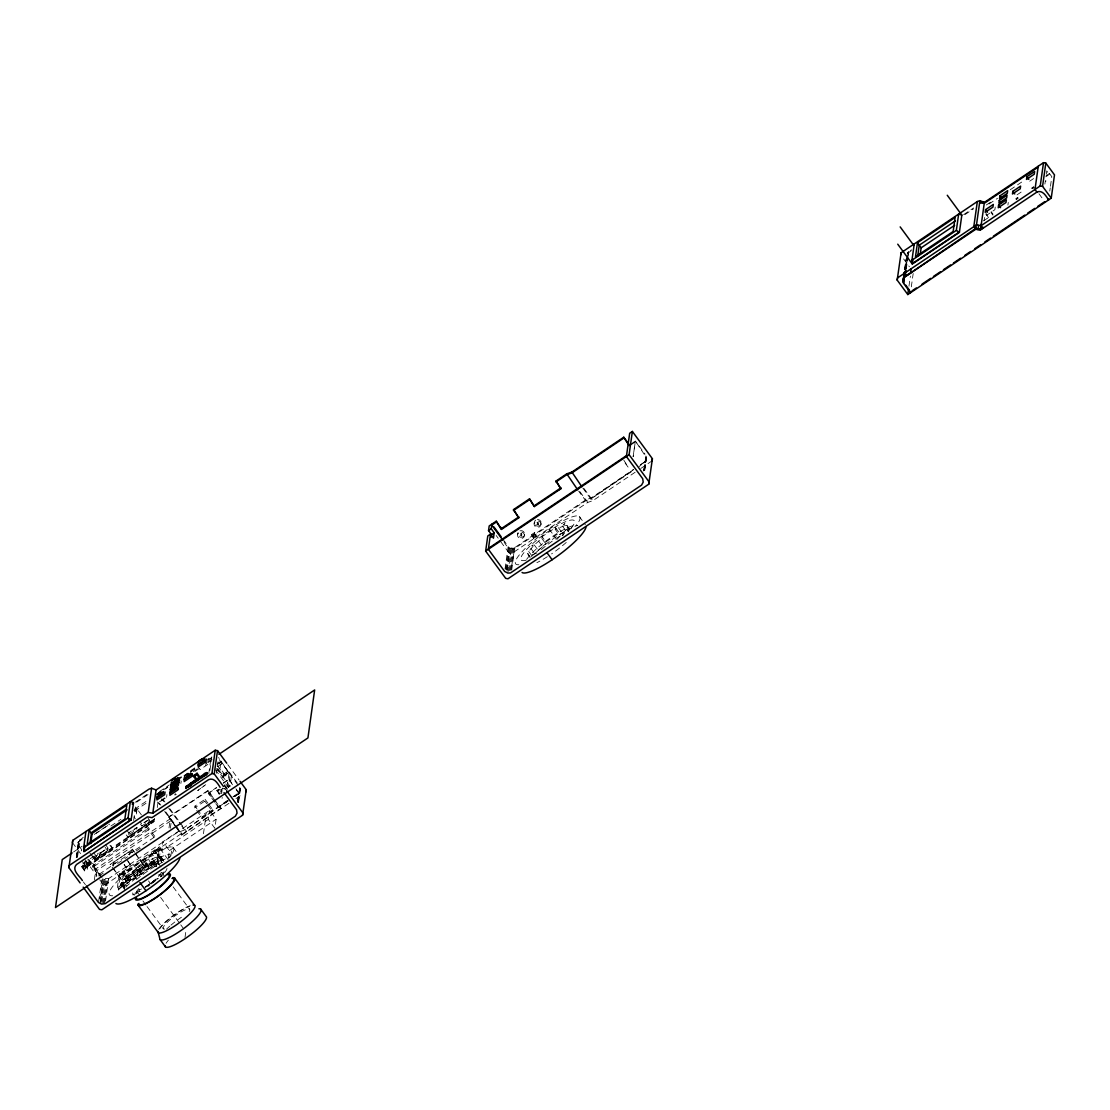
<?xml version="1.0" encoding="UTF-8"?>
<svg xmlns="http://www.w3.org/2000/svg" width="1110" height="1110" viewBox="0 0 1110 1110"><rect width="100%" height="100%" fill="white"/><g stroke="black" fill="none" stroke-linecap="round" stroke-linejoin="round"><path stroke-width="0.75" stroke-dasharray="5 3.75" d="M520.118 535.492L521.686 535.977L521.298 533.175L520.118 535.492L521.062 534.854L521.742 535.783M520.354 533.827L521.02 534.742L521.977 534.104M536.657 524.378L538.225 524.863L537.851 522.061L536.657 524.378L537.615 523.74L538.281 524.655M536.893 522.699L537.573 523.629L538.516 522.99M630.646 444.222L635.392 441.031L633.13 456.723L635.35 440.975L645.007 454.129M78.352 842.448L78.394 845.959L81.751 850.884M643.994 469.544L645.978 455.447L645.784 461.399L639.055 466.588M240.315 789.848L238.678 792.873L237.401 802.044M643.564 471.015L646.173 457.181L635.35 440.975M234.959 796.467L239.066 793.705L239.26 792.221M76.271 857.53L78.574 841.616L83.472 837.079M76.562 856.74L78.921 840.811M76.757 857.586L78.269 843.309M76.923 857.628L79.393 840.09M77.325 856.74L78.519 845.029M77.52 856.975L79.975 839.438M82.376 861.624L85.345 865.661L88.037 863.857L87.288 869.199L84.596 871.017L81.682 866.508L100.899 853.687L99.844 852.244M82.723 865.092L82.306 868.034L152.944 820.012L154.04 821.497L85.081 867.84L83.985 866.355L85.123 858.294M83.985 865.051L83.361 869.477L146.423 827.116L146.673 825.313L92.921 861.429L92.671 863.233L94.683 865.966L94.933 864.177L92.921 861.429M84.596 871.017L85.956 861.582L87.01 863.011L86.386 867.437L85.331 865.994M92.657 867.326L92.921 865.536L148.684 828.06L148.435 829.85L92.657 867.326L99.012 875.97L104.728 872.127M94.336 859.14L94.461 858.21M110.931 845.473L112.568 848.831L95.294 860.444L92.685 855.782M95.696 858.613L96.098 855.838L107.989 847.846L107.601 850.621L95.696 858.613L94.059 856.379M94.378 879.828L95.932 868.769L170.288 818.791L168.734 829.85M96.195 876.65L97.083 870.337L95.932 868.769M99.636 853.715L99.22 856.67L100.275 858.099L100.899 853.687M99.012 875.97L99.262 874.18L92.921 865.536M98.623 901.57L101.662 879.966M99.775 898.822L102.578 878.87L105.048 879.897L108.572 879.467L108.711 878.537L179.695 830.849L179.556 831.779L184.69 830.016L227.217 801.434M100.08 902.61L103.48 878.412L108.711 878.537M100.705 901.015L103.064 884.268L97.957 877.316M100.913 902.943L104.312 878.745M102.009 901.5L105.186 878.967M102.675 903.262L106.088 879.064M103.577 903.207L106.976 879.009M104.465 903.027L107.864 878.829M117.341 887.709L119.297 873.792L159.549 846.75L160.672 848.276L158.716 862.192L118.451 889.235L117.341 887.709L157.592 860.666L159.549 846.75L138.445 867.215L119.297 873.792L120.407 875.318L118.451 889.235M128.316 836.663L154.831 818.847L128.191 837.592L126.346 833.971M135.364 853.16L144.272 865.953L122.128 880.841L112.221 866.688M128.732 834.803L129.037 832.639L137.043 827.269L136.738 829.434L128.732 834.803L127.331 832.902M146.576 863.649L148.49 866.771L146.576 863.649L124.514 878.482L127.456 883.185L125.236 886.182L122.516 882.492L128.094 875.943L135.642 869.477L135.892 867.715L149.364 858.654L152.07 862.345L151.834 864.107L161.894 860.042L163.656 860.361L164.086 861.679L158.716 854.7L157.453 855.713L160.173 859.404L161.505 858.446L160.173 859.404M126.096 868.062L124.195 864.413M148.56 866.341L147.88 866.799L148.143 864.967L146.159 862.29L125.444 876.206L125.194 878.024L127.164 880.716L126.429 881.604M133.616 820.47L135.517 806.914L136.78 808.635L136.294 812.09L135.031 810.369L137.071 808.996L142.441 816.322M124.833 887.514L124.181 888.014M126.415 876.303C133.977 889.651 126.263 872.571 123.335 872.404M137.071 808.996L136.114 815.767L134.088 817.14L135.351 818.861M127.164 880.716L127.414 878.898L125.444 876.206M132.298 849.649L110.154 864.524L132.298 849.649L134.296 852.369M130.369 865.189L127.456 860.167M147.769 817.751L149.864 820.609L141.858 825.993L142.163 823.828L147.491 820.234M135.087 877.067L135.212 876.137M127.456 883.185L138.362 873.168L138.597 871.405L135.892 867.715M153.027 866.938L150.072 862.914L139.291 870.157L139.069 871.766L142.024 875.776M145.909 864.107L146.159 862.29M153.36 820.678L153.485 819.749M154.04 821.497L154.498 818.278M151.834 864.107L149.115 860.416L149.364 858.654M157.273 807.539L157.995 802.419M150.072 862.914L149.836 864.524L152.792 868.533M146.673 825.313L155.039 836.704L154.79 838.494L146.423 827.116M156.787 865.842L153.541 862.054M166.569 797.285L166.944 794.607M168.137 859.653L161.63 850.787L162.893 841.741L209.61 810.355L216.117 819.222L214.854 828.268L208.333 819.402L209.61 810.355M174.728 825.535L168.817 816.766L208 790.431L220.918 808.732L216.922 803.279M170.329 828.254L171.44 820.359L97.083 870.337M168.359 858.141L169.414 850.607L162.893 841.741M170.843 855.935L172.119 846.861M228.965 803.293L181.735 835.067L175.81 826.298M194.985 806.082L194.722 807.9L204.823 801.115L205.086 799.297L194.985 806.082L196.886 808.677M205.738 784.687L197.705 790.584L204.406 785.589M185.009 937.423L185.814 931.692M208.902 804.486L212.718 809.676L212.454 811.493L202.353 818.292L202.603 816.474L197.844 809.981M208.763 773.67L210.928 758.31L208.056 760.239M209.887 770.479L211.871 756.382L207.625 759.24M215.923 801.919L208 790.431M214.84 802.377L208.278 793.456L216.547 787.392M203.463 833.707L205.6 818.472M216.339 773.295L217.033 768.356M217.269 766.705L218.198 760.114M217.851 766.455L222.194 763.375L229.09 772.99L226.731 789.404M219.35 794.621L216.727 789.932L219.475 793.692M220.057 768.134L217.366 769.938L223.138 777.805L225.829 776.001L220.057 768.134L220.543 764.637L217.74 760.822M221.209 762.251L221.14 761.058L215.215 765.04M219.572 793.539L217.74 791.069L217.935 789.723L220.668 793.442M228.133 801.045L218.587 807.47L215.853 803.085M221.015 791.638L221.278 789.723A2.248 2.151 8 0 0 222.055 791.749M222.971 776.709L223.11 775.779M223.138 777.805L223.665 774.128L217.879 766.275M222.097 798.367L222.236 797.438M225.829 776.001L226.329 772.505L229.784 777.222L228.355 787.365L229.978 786.282L231.407 776.126L229.784 777.222M223.166 776.972L229.229 772.061L223.29 776.043L218.171 769.077M232.503 784.784L228.84 779.137L223.374 782.8M237.596 802.225L239.802 786.463L240.259 789.918M238.22 802.294L240.135 787.281M238.345 802.225L240.329 788.128M238.553 802.308L240.384 788.988L239.136 793.15L234.307 796.661M505.022 568.875L508.186 546.342L504.12 540.792M505.702 569.458L508.879 546.911L508.186 546.342M506.479 569.916L509.643 547.383L508.879 546.911M506.881 569.999L509.226 553.238L499.209 539.599M507.312 570.262L510.475 547.729L509.643 547.383M507.95 572.149L511.349 547.952L510.475 547.729M509.088 570.568L512.251 548.035L514.873 547.508L585.858 499.819L590.992 498.057L633.505 469.474M509.989 570.526L513.153 547.993M514.027 547.813L510.864 570.346L514.873 547.508M517.593 534.673L517.773 533.369M524.378 535.852A3.441 3.302 8 0 0 519.785 532.162A3.441 3.302 8 0 0 518.786 537.781A3.441 3.302 8 0 0 524.378 535.852L524.558 534.548M531.662 535.728L531.843 534.423L534.534 532.606L536.463 535.214L536.269 536.519L533.577 538.336L531.662 535.728L534.354 533.91L534.534 532.606M534.132 523.559L534.312 522.255M533.577 538.336L533.757 537.032L531.843 534.423M540.917 524.739A3.441 3.302 8 0 0 536.324 521.034A3.441 3.302 8 0 0 535.339 526.667A3.441 3.302 8 0 0 540.917 524.739L541.097 523.434M530.108 557.622L527.763 553.682L528.679 551.462L534.271 544.927L541.805 538.447L542.055 536.685L555.527 527.638L559.357 532.856L559.121 534.618L569.18 530.538L565.351 525.321L555.277 529.401L559.121 534.618M530.899 548.465L534.742 553.682L545.648 543.664L545.898 541.902L542.055 536.685M555.277 529.401L555.527 527.638M503.982 541.722C505.896 545.51 509.851 550.726 514.749 548.437L585.733 500.749L590.853 498.987L590.992 498.057M644.327 470.363L646.298 456.252M644.619 469.627L646.506 457.098M644.744 470.473L646.561 457.972M904.65 269.106L906.051 259.13M904.567 269.966L906.273 259.199M904.983 269.133L906.384 259.171M905.469 268.398L907.106 256.771L905.51 268.356M911.296 250.68L907.564 253.441L911.435 249.75M907.619 253.399L907.744 252.47L907.217 253.246M905.621 269.175L907.023 259.199M908.285 251.859L905.816 269.411L908.618 252.483M906.287 269.106L907.911 257.464M908.146 255.8L908.743 251.554M908.965 286.172L910.38 276.126M911.324 286.824L913.183 273.518M984.084 220.751L984.542 217.449M985.999 213.342L988.774 218.212L985.874 214.272M995.24 207.057L994.865 209.721L987.123 214.938M1007.908 205.128L1008.282 202.45M1044.885 184.08L1045.342 180.777M1046.272 174.201L1046.73 170.898L1049.311 174.423L1045.759 176.809M1045.745 181.624L1045.884 180.694M1049.783 191.059L1050.24 187.868M1050.462 186.272L1051.808 176.698L1047.729 171.148M105.533 901.07L108.572 879.467M180.875 783.521L181.221 781.079M222.194 763.375L220.543 764.637M229.049 772.935L218.559 757.533M237.984 801.378L239.136 793.15L234.46 786.782M511.71 570.04L514.749 548.437M644.147 470.363L645.437 461.191L644.716 462.787M1049.311 174.423L1049.449 173.493L1043.525 177.475M585.858 499.819L585.733 500.749L578.698 491.175M644.438 469.905L645.784 461.399M643.925 470.612L645.909 460.456M78.213 843.378L78.574 841.616M124.736 889.734L121.6 884.712L122.516 882.492M87.51 865.731C88.758 863.483 91.963 863.441 88.481 865.509C84.082 866.854 88.814 859.223 90.271 863.76M89.202 862.373L86.441 864.343M123.196 874.999C118.909 872.876 127.317 869.338 125.416 873.598C122.433 876.47 123.085 873.404 125.86 872.876M121.531 885.96C117.355 883.102 126.595 880.868 123.571 884.85C120.477 887.528 121.961 884.157 124.306 883.851M147.88 822.954C160.048 816.724 141.816 831.182 150.669 821.067M154.942 853.673C150.641 851.537 159.063 848.012 157.162 852.272C154.165 855.13 154.817 852.078 157.592 851.55M153.263 864.634C149.101 861.776 158.328 859.529 155.317 863.524C152.209 866.202 153.693 862.831 156.052 862.525M157.523 855.713L158.147 854.978M154.859 866.757L160.437 860.222L160.936 856.67L156.219 857.045L149.115 860.416M206.002 764.429L205.405 765.234M556.748 539.599L566.613 529.192L567.529 526.959L567.113 525.64L565.351 525.321M78.435 842.545L83.333 838.008M161.352 799.311L162.795 799.2M562.104 535.533L563.339 534.659M164.419 797.812L163.725 798.492M531.454 556.332L530.857 556.387M563.311 534.881L562.534 535.506M174.686 794.385L175.533 793.678M176.296 794.261L174.922 795.121M156.607 865.953L155.913 866.688L156.718 866.299M582.819 488.053L590.853 498.987L633.477 469.669M963.674 214.619L973.581 207.958M964.965 214.605L973.456 208.888M986.291 205.003L993.381 200.244M988.996 204.018L997.501 198.315M1010.266 189.741L1024.447 180.208M630.522 445.152L635.253 441.96M1029.719 181.166L1033.59 178.571M1016.982 194.874L1022.143 191.406M983.529 220.904L988.899 217.282M135.364 802.197L148.116 793.622M136.655 802.169L147.991 794.552M77.603 842.545L78.782 841.741M533.757 537.032L536.463 535.214M590.853 498.987L633.38 470.404M635.128 472.277L592.893 500.652L587.773 502.414L511.53 553.64L509.226 553.238M94.239 834.442L109.585 824.133M96.279 833.277L110.251 823.897M159.41 791.61L169.331 784.95M190.601 770.659L196.276 766.857M640.761 468.489L652.014 460.927M134.532 809.176L146.908 800.851M163.531 789.682L169.206 785.88M190.476 771.589L196.137 767.787M207.487 760.156L212.593 757.006M164.974 789.196L167.846 787.267M190.823 771.825L195.138 768.925M110.889 826.034L120.962 819.263M133.908 810.577L136.78 808.635M73.593 851.953L82.098 846.236M134.601 810.952L147.366 802.377M193.196 771.575L197.483 768.703M207.487 761.973L211.774 759.101M194.861 771.464L199.162 768.578M207.778 762.792L210.65 760.85M207.861 764.388L200.119 769.591L198.204 766.996M545.898 541.902L559.357 532.856M159.535 801.822L165.931 797.521M165.279 798.159L158.813 802.488L160.811 805.138M217.463 764.388L221.015 761.987M82.931 863.622L98.457 853.174M136.974 827.796L128.968 833.166L126.873 830.308M148.754 819.874L142.094 824.355L139.985 821.497M81.613 866.966L84.318 865.162L87.288 869.199M95.418 859.515L112.707 847.887M223.665 774.128L227.966 771.242M83.625 869.713L86.33 867.895M168.734 817.362L207.917 791.028M208.278 793.456L216.478 787.947M223.304 783.355L228.757 779.692M216.589 790.861L219.169 789.127M217.74 791.069L220.307 789.349M99.262 874.18L155.039 836.704M117.605 863.483L127.622 856.754M136.197 850.995L141.913 847.152M126.221 867.16L130.494 864.301M202.603 816.474L212.718 809.676M227.342 800.49L184.69 830.016L181.707 825.951M233.017 796.689L238.678 792.873M218.656 806.914L228.216 800.49M233.683 796.827L239.136 793.15M179.848 822.316L186.73 831.681L181.596 833.443L105.367 884.67L103.064 884.268M120.407 875.318L160.672 848.276M181.818 834.456L221.015 808.122M236 798.576L243.034 793.844M161.63 850.787L208.333 819.402M122.211 880.272L146.52 864.079M126.332 878.856L133.075 874.319L136.738 879.314L138.445 867.215L143.481 874.083M127.414 878.898L152.07 862.345M169.414 850.607L216.117 819.222M83.985 866.355L86.053 865.661L87.149 867.146M536.865 552.96L532.897 554.639L528.18 555.014M125.777 877.039L127.04 876.04M129.745 879.73L128.427 880.729M126.734 885.669L122.017 886.044M511.349 547.952L512.251 548.035M151.723 822.468L149.004 824.522M153.693 852.119L156.468 850.024M152.153 863.108L154.928 860.999M121.947 873.459L124.736 871.35M120.407 884.434L123.196 882.325M1038.974 193.778L1043.802 200.355M991.133 211.58L993.062 214.216M990.994 212.509L992.937 215.146M903.609 258.921L909.395 266.788M623.806 460.164L628.274 467.338L623.681 461.094M583.957 488.483L592.893 500.652M579.836 491.605L587.773 502.414M579.281 516.455L585.345 524.697M567.113 525.64L569.985 529.553M567.529 526.959L569.458 529.567M566.613 529.192L568.528 531.801M562.395 526.015L566.225 531.246M558.427 527.694L562.257 532.911M549.214 529.165L555.277 537.406M541.805 538.447L545.648 543.664M534.354 533.91L536.269 536.519M538.544 541.069L542.374 546.287M534.271 544.927L538.1 550.144M528.679 551.462L532.523 556.679M527.763 553.682L529.692 556.29M496.198 535.506L498.21 538.239M227.772 764.61L239.052 779.969M229.187 772.005L238.844 785.159M219.294 759.642L237.748 784.784M228.84 779.137L233.516 785.505M236.25 789.89L239.066 793.705M210.928 758.31L212.093 759.892M217.005 768.62L229.978 786.282M215.382 769.702L228.355 787.365M224.47 784.728L227.231 788.475M224.331 785.422L227.064 789.141M224.345 785.658L227.092 789.404M208.361 792.887L214.91 801.808M215.77 803.654L218.587 807.47M205.086 799.297L207.945 803.196M204.823 801.115L206.737 803.709M207.695 805L212.454 811.493M196.636 810.494L202.353 818.292M162.962 799.325L164.946 802.03M169.913 808.801L178.863 820.97M161.838 798.909L163.822 801.614M168.789 808.371L180.722 824.605M165.779 811.909L174.728 824.078M175.713 825.438L181.596 833.443M168.817 816.766L174.811 824.924M157.703 802.017L159.687 804.722M164.655 811.479L176.587 827.713M177.572 829.073L179.556 831.779M175.727 826.894L181.735 835.067M173.118 847.485L178.169 854.353M152.389 820.678L153.471 822.177M151.598 821.442L152.694 822.926M150.669 822.246L151.765 823.731M140.457 824.078L141.858 825.993M160.936 856.67L163.656 860.361M159.188 856.351L161.894 860.042M155.081 851.079L160.825 858.904M157.689 855.061L162.643 861.804M160.437 860.222L162.254 862.678M156.219 857.045L158.938 860.736M157.592 860.666L158.716 862.192M158.217 863.219L160.936 866.91M173.132 886.834L189.532 909.159M152.264 858.724L154.97 862.414M161.81 872.696L164.474 876.317M126.207 834.9L128.191 837.592M112.693 895.756A39.71 8.228 -36.3 0 1 143.051 860.181L149.101 868.436M132.381 849.095L134.365 851.8M135.295 853.729L144.272 865.953M148.518 880.938L150.53 883.685M160.617 897.407L179.764 923.464M180.763 924.838L183.788 928.959M139.291 870.157L143.232 875.512M138.583 870.615L142.427 875.832M135.642 869.477L138.362 873.168M127.4 860.5L130.439 864.634L126.165 867.493L124.14 864.745M132.368 872.085L135.087 875.776M109.904 845.196L112.568 848.831M105.519 844.488L107.961 848.026L96.07 856.018L93.629 852.48M128.094 875.943L130.814 879.633M105.131 847.263L107.601 850.621M139.582 895.104L136.031 890.275A15.623 3.233 -36.3 0 0 141.581 888.957M142.94 900.945L146.007 905.136M147.033 906.537L163.434 928.848M124.514 878.482L126.484 881.173M132.465 892.953L134.241 895.368M112.152 867.243L122.128 880.841M121.434 882.436L124.403 886.474M121.795 883.38L126.484 890.053M121.6 884.712L124.32 888.402M89.882 853.077L95.294 860.444M78.852 845.834L81.876 849.955M88.925 859.542L102.023 877.372M87.787 859.112L101.898 878.301M72.414 842.545L81.613 855.061M85.068 859.806L96.931 875.929M85.165 866.091L86.261 867.576M84.457 866.327L85.553 867.812M83.375 881.937L85.401 884.67M239.677 787.392L240.204 789.057M518.856 564.726A39.71 8.228 -36.3 0 1 548.16 529.872A39.71 8.228 -36.3 0 1 575.951 525.793M531.954 556.041A39.71 8.228 -36.3 0 1 577.672 525.308M541.361 549.561A33.092 6.868 -36.3 0 1 564.574 533.397M566.253 542.443A33.092 6.868 -36.3 0 1 551.573 553.904M547.369 556.693A33.092 6.868 -36.3 0 1 536.879 562.659M526.612 559.385A33.092 6.868 -36.3 0 1 553.959 535.464A33.092 6.868 -36.3 0 1 577.838 525.654M526.168 560.175A33.092 6.868 -36.3 0 1 529.803 546.273A33.092 6.868 -36.3 0 1 566.53 521.339A33.092 6.868 -36.3 0 1 568.223 531.635M537.379 519.549A3.441 3.302 8 0 1 541.042 523.712A3.441 3.302 8 0 1 535.755 525.543A3.441 3.302 8 0 1 535.714 520.132M519.966 530.857A3.441 3.302 8 0 1 524.586 533.688A3.441 3.302 8 0 1 520.59 537.212A3.441 3.302 8 0 1 518.037 532.55M118.506 890.123A33.092 6.868 -36.3 0 1 145.493 865.745A33.092 6.868 -36.3 0 1 170.552 855.144M136.461 879.536A33.092 6.868 -36.3 0 1 162.143 862.484M143.051 860.181A39.71 8.228 -36.3 0 1 168.692 858.127M125.777 887.07A39.71 8.228 -36.3 0 1 170.343 856.754M161.2 872.335A15.623 3.233 -36.3 0 1 144.591 887.334M164.072 871.725A20.091 4.162 -36.3 0 1 157.204 879.203M155.969 880.272A20.091 4.162 -36.3 0 1 153.319 882.436M139.61 891.261A20.091 4.162 -36.3 0 1 132.118 891.871M145.424 887.514A20.091 4.162 -36.3 0 1 149.448 884.309M150.488 883.518A20.091 4.162 -36.3 0 1 157.911 878.62M166.999 868.422A22.755 4.717 -36.3 0 1 160.936 876.595M137.113 893.259A22.755 4.717 -36.3 0 1 129.939 893.328M164.613 929.07A16.386 3.399 -36.3 0 1 175.38 915.611A16.386 3.399 -36.3 0 1 189.2 911.546M147.852 886.529A16.386 3.399 -36.3 0 1 150.086 884.781M151.224 883.935A16.386 3.399 -36.3 0 1 153.555 882.311M159.798 928.792A21.492 4.454 -36.3 0 1 189.463 906.412M137.002 892.884A16.386 3.399 -36.3 0 1 138.833 888.486M161.935 872.959A16.386 3.399 -36.3 0 1 163.392 874.07M145.923 886.696A21.492 4.454 -36.3 0 1 162.393 875.804M158.244 875.082A13.57 2.817 -36.3 0 1 160.589 876.845M140.221 891.372A13.57 2.817 -36.3 0 1 139.527 889.207M158.813 929.375A22.769 4.717 -36.3 0 1 190.226 905.663M166.514 929.167A25.433 5.272 -36.3 0 1 169.774 926.17M170.954 925.157A25.433 5.272 -36.3 0 1 181.443 917.235M166.07 943.292A25.433 5.272 -36.3 0 1 168.373 940.17M221.986 792.318A2.248 2.151 8 0 1 221.681 789.279M222.111 788.905A2.248 2.151 8 0 1 225.233 789.446M222.194 788.336A2.248 2.151 8 0 1 222.708 788.072M224.414 788.155A2.248 2.151 8 0 1 225.594 789.376M221.792 793.65A2.248 2.151 8 0 1 221.5 790.625A2.248 2.151 8 0 1 224.65 790.375M113.012 866.036A2.067 1.984 8 0 1 115.287 863.4M129.551 854.908A2.067 1.984 8 0 1 133.172 853.104M113.345 865.939A2.067 1.984 8 0 1 115.884 863.011M129.884 854.811A2.067 1.984 8 0 1 130.369 852.05A2.067 1.984 8 0 1 133.256 852.549M531.898 545.884L533.202 545.01L531.981 545.787M563.644 524.558L564.948 523.684L563.713 524.461M139.666 871.281L139.069 871.766L149.836 864.524L139.666 871.281M644.841 461.843L639.166 465.756L644.841 461.843M129.523 880.521A22.755 4.717 -36.3 0 0 158.092 856.296A22.755 4.717 -36.3 0 0 131.077 869.435A22.755 4.717 -36.3 0 0 129.523 880.521"/><path stroke-width="1.5" d="M903.249 279.082L903.623 283.397L910.491 292.735L910.616 291.805M80.128 882.977L68.889 867.673L72.802 840.339L149.031 789.113L151.598 788.225L156.08 789.959L215.215 750.249L217.518 750.637L226.745 763.208M129.953 819.444L129.815 820.373L128.052 817.973L130.356 801.614L133.533 802.655L131.105 819.943L83.999 851.578L83.652 847.804L85.942 831.459M83.999 851.578L84.887 845.307M85.359 850.676L131.174 819.471M89.147 830.349L87.177 844.377L124.847 819.069L126.818 805.041L89.147 830.349L91.922 834.123M90.132 842.712L91.561 832.542L126.484 809.079M90.729 843.531L92.158 833.36L127.081 809.898M68.889 867.673L69.264 865.467L148.199 812.423L151.598 788.225M148.199 812.423L152.805 813.228L156.08 789.959M157.079 795.856L156.774 798.062L163.17 793.761L163.475 791.555L160.922 793.275M157.273 797.216L156.898 799.894L164.655 794.677L165.029 792.013M170.107 791.25L169.802 793.456L176.199 789.154L176.504 786.948L173.951 788.669M171.398 782.078L171.093 784.298L177.489 779.997L177.794 777.777L175.241 779.497M170.316 792.609L169.927 795.287L177.683 790.084L178.058 787.406M170.954 788.031L170.579 790.708L178.322 785.491L178.696 782.827L176.115 784.562M179.348 778.249L178.974 780.913L173.798 784.382M184.343 777.527L184.038 779.733L190.434 775.432L190.753 773.226L188.187 774.946M184.551 778.887L184.177 781.565L191.919 776.362L192.294 773.684L189.713 775.418M185.842 788.086L186.078 786.435L190.823 783.244L190.906 785.339L185.842 788.086L190.906 785.339M186.161 788.516L186.078 786.435M193.931 775.377L196.872 779.373L196.706 780.594L193.764 776.598L193.931 775.377L197.067 773.268L200.008 777.264L199.842 778.485L192.641 783.327L192.807 782.106L200.008 777.264M198.371 762.945L198.066 765.151L204.462 760.85L204.781 758.643L202.214 760.364M199.842 778.485L196.9 774.489L197.067 773.268M198.579 764.318L198.204 766.996L205.947 761.779L206.335 759.115M202.145 777.777C200.757 775.113 208.458 769.938 206.89 774.6L201.826 777.347L206.571 774.169L206.807 772.505M152.805 813.228L211.941 773.517L215.215 750.249M223.471 786.477L214.244 773.906L217.518 750.637M83.181 887.14L99.525 909.395L101.843 909.798L242.577 815.212L246.24 789.737L240.079 781.357M490.481 534.132L488.358 549.284L504.662 571.47L507.825 573.079L510.503 572.94L641.58 485.112L643.203 482.101L642.704 478.715L626.401 456.515L629.675 433.247L632.367 431.443L629.092 454.698L649.142 481.99L648.753 484.196L508.005 578.768L505.702 578.365L485.653 551.087L487.789 535.95L490.481 534.132L493.45 538.183L494.2 532.828L491.231 528.79L491.883 524.156M491.133 537.309L491.508 534.645L488.539 530.594L489.191 525.96L496.253 521.214L501.456 529.414L518.745 517.801L513.528 509.601L529.512 498.862L534.354 506.562L560.869 488.747L556.027 481.046L566.766 473.831L571.9 472.069L623.751 437.229L629.273 444.749M501.456 529.414L496.253 521.214M500.499 528.11L500.624 527.181M518.745 517.801L513.528 509.601M534.354 506.562L529.512 498.862M560.869 488.747L556.027 481.046M559.523 489.649L559.648 488.719M566.766 473.831L577.686 489.801M571.9 472.069L581.82 486.679M629.148 445.679L623.751 437.229M648.753 484.196L652.402 458.721L632.367 431.443M897.185 280.108L901.098 252.761L977.341 201.534L979.894 200.66L984.376 202.395L1043.511 162.67L1045.814 163.073L1054.5 174.894L1051.226 198.163L907.8 294.552L897.185 280.108L897.574 277.888L976.495 224.858L981.115 225.663L1040.236 185.939L1042.554 186.341L1051.226 198.163M903.623 283.397L904.192 272.436M903.096 281.732L904.178 273.254M903.346 279.165L904.525 272.463M903.29 282.578L904.997 271.728M903.693 278.374L905.038 271.673M905.58 271.076L904.164 277.639M906.051 270.757L904.747 276.987L975.856 228.341L980.463 229.146L983.03 228.272L983.155 227.342L980.463 229.146M947.26 195.249L961.829 215.09L959.401 232.365L912.309 264.013L911.948 260.24L914.251 243.881M911.171 268.828L910.575 273.074L904.886 276.057L903.124 280.011M907.8 294.552L908.493 289.516M912.975 259.31L912.309 264.013L897.74 244.186M917.457 242.785L915.486 256.812L953.143 231.504L955.127 217.477L917.457 242.785L921.147 247.821L920.273 254.051M917.692 256.105L919.219 245.199L955.502 220.821M911.948 260.24L956.348 230.394L958.651 214.05L961.829 215.09M977.341 201.534L973.803 226.662L975.718 229.284L980.324 230.075L1036.907 192.085C1042.429 189.546 1046.244 196.137 1048.534 199.966L1048.672 199.037M976.314 225.052L975.718 229.284L905.219 276.681M976.495 224.858L979.894 200.66M978.021 229.673L978.618 225.455M980.324 230.075L981.157 224.206M985.583 209.637L985.208 212.315L992.95 207.112L993.325 204.434L985.583 209.637L987.498 212.26M998.611 205.045L998.237 207.723L1005.979 202.519L1006.354 199.842L998.611 205.045L1000.526 207.653M999.291 200.438L998.917 203.116L1006.659 197.913L1007.034 195.235L999.291 200.438L1001.206 203.047M999.902 195.873L999.527 198.551L1007.269 193.348L1007.644 190.67L999.902 195.873L1001.817 198.496M1012.847 191.322L1012.473 194L1020.229 188.797L1020.603 186.119L1012.847 191.322L1014.776 193.945M1026.889 176.74L1026.514 179.418L1034.256 174.214L1034.631 171.537L1026.889 176.74L1028.803 179.362M1038.266 166.209L1034.992 189.477L1036.907 192.085M1040.236 185.939L1043.511 162.67M1042.554 186.341L1045.814 163.073M904.886 276.057L905.677 271.006M72.414 842.545L72.802 840.339M900.723 254.981L901.098 252.761M245.851 791.943L246.24 789.737M242.577 815.212L242.965 813.006L226.551 790.667M652.014 460.927L652.402 458.721M172.702 782.064L176.268 779.817L175.005 780.108M171.62 790.958L174.978 788.974L173.715 789.279M188.117 786.352L188.644 786.366M205.17 775.113L204.143 775.918M158.897 795.232L158.341 796.147L161.477 793.497M200.591 761.959C197.164 765.373 205.405 760.322 202.408 760.738M186.549 776.556C183.081 780.274 192.099 774.017 187.951 775.557M159.285 794.871L160.215 794.177M173.41 785.325C168.859 789.154 177.711 784.368 174.783 784.465M496.114 522.144L491.758 525.086L502.969 540.334M513.403 510.531L529.387 499.791M555.902 481.976L566.641 474.761L571.761 472.999L623.612 438.159M488.539 530.594L491.231 528.79M534.493 505.633L560.994 487.817M1038.128 167.138L984.251 203.324L979.63 202.519L984.376 202.395L981.115 225.663L983.03 228.272M491.508 534.645L494.2 532.828M501.581 528.485L518.869 516.871M921.147 247.821L954.628 225.316M488.483 548.354L626.526 455.586M913.724 262.64L958.124 232.809M485.653 551.087L629.092 454.698M132.118 804.029L133.464 803.113M178.641 778.929L181.277 777.153M72.178 852.896L62.243 859.57L55.5 907.55L307.928 737.928L314.657 689.962L218.92 754.3M912.045 290.848L916.333 287.976M922.035 284.132L930.596 278.374M933.454 276.459L940.586 271.673M943.445 269.744L950.576 264.957M953.434 263.042L960.566 258.241M964.854 255.369L970.556 251.526M974.844 248.654L980.546 244.81M984.834 241.938L990.536 238.109M993.394 236.18L1024.78 215.09M1027.638 213.175L1034.77 208.375M1037.628 206.46L1044.76 201.659M83.652 847.804L128.052 817.973L131.105 819.943M193.764 776.598L196.9 774.489M186.397 786.865L191.142 783.674M202.381 776.126L207.126 772.935M211.941 773.517L214.244 773.906M956.348 230.394L959.401 232.365M900.168 226.898L913.766 245.407M905.718 285.131L909.645 290.473M547.091 552.877L552.128 559.745M493.922 526.931L501.054 536.63M204.462 760.85L206.307 763.361M220.113 787.379C217.879 783.563 214.05 777.139 208.611 779.65L152.028 817.64L147.422 816.849L76.451 864.565C71.165 870.046 79.892 876.276 82.376 880.563M223.984 792.637L236.541 809.731L237.041 813.117L235.403 816.141L105.172 903.651L101.648 904.095L98.485 902.499L86.4 886.044M190.753 773.226L192.585 775.737M177.794 777.777L179.64 780.288M177.489 779.997L179.321 782.495M176.504 786.948L178.349 789.46M200.702 909.104L206.072 916.402A25.433 5.272 -36.3 0 1 187.521 936.965A25.433 5.272 -36.3 0 1 165.099 945.609M174.534 877.968L194.625 905.316M139.916 882.519L145.965 890.761M138.25 905.344L158.341 932.691M160.187 939.684L165.543 946.983M586.038 526.848A39.71 8.228 -36.3 0 1 556.374 556.818A39.71 8.228 -36.3 0 1 522.061 572.455M179.862 857.877A39.71 8.228 -36.3 0 1 150.197 887.833A39.71 8.228 -36.3 0 1 115.898 903.471M167.471 874.569A20.091 4.162 -36.3 0 1 156.371 889.526A20.091 4.162 -36.3 0 1 136.558 897.907M171.967 878.44A21.492 4.454 -36.3 0 1 160.104 894.452A21.492 4.454 -36.3 0 1 138.889 903.415M172.896 877.663A22.769 4.717 -36.3 0 1 160.312 894.618A22.769 4.717 -36.3 0 1 137.848 904.109M192.987 905.011A22.769 4.717 -36.3 0 1 180.417 921.966A22.769 4.717 -36.3 0 1 157.953 931.457L159.743 938.311A25.433 5.272 -36.3 0 0 184.829 927.696A25.433 5.272 -36.3 0 0 198.884 908.771M168.498 873.709A21.492 4.454 -36.3 0 1 156.621 889.707A21.492 4.454 -36.3 0 1 135.406 898.67M170.76 786.657L170.44 788.877L176.837 784.576L177.156 782.356L170.76 786.657M190.851 783.022L190.559 785.131L201.798 777.569L202.089 775.46L190.851 783.022M157.204 794.219L160.77 791.971L157.204 794.219M171.523 780.455L175.047 778.082L171.523 780.455M170.885 785.034L174.45 782.786L170.885 785.034M170.232 789.626L173.757 787.254L170.232 789.626M184.468 775.904L187.992 773.531L184.468 775.904M187.562 786.116L189.2 785.02L187.562 786.116M198.496 761.321L202.034 758.949L198.496 761.321M203.477 775.432L205.128 774.378L203.477 775.432M1016.344 198.884L1017.662 198.052L1016.344 198.884M1032.258 188.187L1033.563 187.312L1032.258 188.187"/></g></svg>
